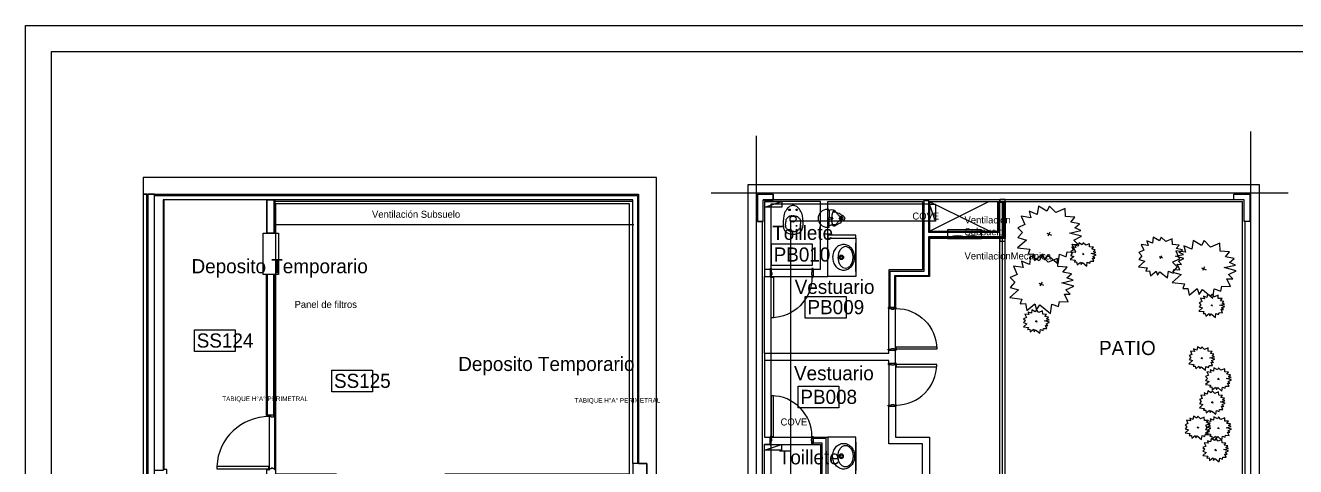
# Model space of a CAD drawing. Header units: millimetres. Extents: x 1473.7 to 1568.7, y 1808.4 to 1881.8.
# Drawn here: x 1477.13 to 1499.63, y 1873.95 to 1881.75 of the extents above; entities that cross this region are included whole.
import ezdxf

# ---------------------------------------------------------------- set-up
doc = ezdxf.new("R2010")
doc.units = ezdxf.units.MM
doc.layers.get('0').update_dxf_attribs({"linetype": 'CONTINUOUS'})
for name, color, linetype in [('0000-TEXTO', 7, 'CONTINUOUS'), ('10-CARP-HOJA-PUER', 4, 'CONTINUOUS'), ('10-CARP-INSE-BLOQ', 7, 'CONTINUOUS'), ('10-CARP-MARC', 2, 'CONTINUOUS'), ('10-CARP-SLIA', 14, 'CONTINUOUS'), ('AR - AZOTADO HIDROFUGO', 185, 'CONTINUOUS'), ('AR - CAJAS', 1, 'CONTINUOUS'), ('AR - CARPINTERIA 1', 1, 'CONTINUOUS'), ('AR - INST. SANITARIA', 2, 'CONTINUOUS'), ('AR - LADRILLO VISTO', 3, 'CONTINUOUS'), ('AR - OBSERVACIONES', 51, 'CONTINUOUS'), ('AR - PROYECCION 2', 1, 'CONTINUOUS'), ('AR - REVESTIMIENTO', 21, 'CONTINUOUS'), ('AR - REVOQUE', 8, 'CONTINUOUS'), ('AR - TABIQUE LADRILLO HUECO', 4, 'CONTINUOUS'), ('AR - TXT', 7, 'CONTINUOUS'), ('AR - VEGETACION', 54, 'CONTINUOUS'), ('AR - VISTA 1', 8, 'CONTINUOUS'), ('ES - LINEA OFICIAL', 6, 'CONTINUOUS'), ('ES-COLUMNAS', 5, 'CONTINUOUS'), ('ES-TABIQUES', 5, 'CONTINUOUS'), ('MURO', 7, 'CONTINUOUS'), ('TEXTO', 7, 'CONTINUOUS')]:
    doc.layers.add(name, color=color, linetype=linetype)

# ---------------------------------------------------------------- blocks, each defined once
blk = doc.blocks.new('Puerta 76.2')
at = {"layer": '10-CARP-HOJA-PUER', "linetype": 'CONTINUOUS'}
blk.add_lwpolyline([(0.02, 0.14), (0.06, 0.14), (0.06, 0.86), (0.02, 0.86), (0.02, 0.14)], dxfattribs=at)
at = {"layer": '10-CARP-MARC', "linetype": 'CONTINUOUS'}
for points in [[(0, 0), (0, -0.01), (0.02, -0.01), (0.02, 0.06), (0.03, 0.06), (0.03, 0.1), (0.02, 0.1), (0.02, 0.14), (0, 0.14), (0, 0.13)], [(0.76, 0), (0.76, -0.01), (0.74, -0.01), (0.74, 0.06), (0.73, 0.06), (0.73, 0.1), (0.74, 0.1), (0.74, 0.14), (0.76, 0.14), (0.76, 0.13)]]:
    blk.add_lwpolyline(points, dxfattribs=at)
at = {"layer": '10-CARP-SLIA', "linetype": 'CONTINUOUS'}
for p, q in [((0, 0.13), (0.76, 0.13)), ((0, 0), (0.76, 0))]:
    blk.add_line(p, q, dxfattribs=at)
blk.add_arc((0.02, 0.14), 0.72, 0, 90, dxfattribs=at)
blk = doc.blocks.new('Puerta 76.1')
at = {"layer": '10-CARP-HOJA-PUER', "linetype": 'CONTINUOUS'}
blk.add_lwpolyline([(0.02, 0.13), (0.06, 0.13), (0.06, 0.85), (0.02, 0.85), (0.02, 0.13)], dxfattribs=at)
at = {"layer": '10-CARP-MARC', "linetype": 'CONTINUOUS'}
for points in [[(0, 0), (0, -0.01), (0.02, -0.01), (0.02, 0.05), (0.03, 0.05), (0.03, 0.09), (0.02, 0.09), (0.02, 0.13), (0, 0.13), (0, 0.12)], [(0.76, 0), (0.76, -0.01), (0.74, -0.01), (0.74, 0.05), (0.73, 0.05), (0.73, 0.09), (0.74, 0.09), (0.74, 0.13), (0.76, 0.13), (0.76, 0.12)]]:
    blk.add_lwpolyline(points, dxfattribs=at)
at = {"layer": '10-CARP-SLIA', "linetype": 'CONTINUOUS'}
for p, q in [((0, 0.12), (0.76, 0.12)), ((0, 0), (0.76, 0))]:
    blk.add_line(p, q, dxfattribs=at)
blk.add_arc((0.02, 0.13), 0.72, 0, 90, dxfattribs=at)
blk = doc.blocks.new('PUERTA 0.90')
at = {"layer": '10-CARP-HOJA-PUER', "linetype": 'CONTINUOUS'}
blk.add_lwpolyline([(0.02, 0.11), (0.06, 0.11), (0.06, 1.05932), (0.02, 1.05932), (0.02, 0.11)], dxfattribs=at)
at = {"layer": '10-CARP-MARC', "linetype": 'CONTINUOUS'}
for points in [[(0, 0), (0, -0.01), (0.02, -0.01), (0.02, 0.03), (0.03, 0.03), (0.03, 0.07), (0.02, 0.07), (0.02, 0.11), (0, 0.11), (0, 0.1)], [(0.99, 0), (0.99, -0.01), (0.97, -0.01), (0.97, 0.03), (0.96, 0.03), (0.96, 0.07), (0.97, 0.07), (0.97, 0.11), (0.99, 0.11), (0.99, 0.1)]]:
    blk.add_lwpolyline(points, dxfattribs=at)
at = {"layer": '10-CARP-SLIA', "linetype": 'CONTINUOUS'}
for p, q in [((0, 0.1), (0.99, 0.1)), ((0, 0), (0.99, 0))]:
    blk.add_line(p, q, dxfattribs=at)
blk.add_arc((0.02, 0.11), 0.94932, 359.396443, 87.585102, dxfattribs=at)
blk = doc.blocks.new('ARPLS003')
at = {"linetype": 'ByBlock'}
for p, q in [((-0.26364, 0.367049), (-0.242946, 0.495805)), ((-0.242946, 0.495805), (-0.11019, 0.371088)), ((-0.11019, 0.371088), (-0.078316, 0.482679)), ((-0.078316, 0.482679), (-0.023619, 0.390616)), ((-0.023619, 0.390616), (0.149716, 0.554101)), ((0.149716, 0.554101), (0.173955, 0.376568)), ((0.173955, 0.376568), (0.2836, 0.423585)), ((0.2836, 0.423585), (0.300139, 0.328731)), ((-0.522231, 0.253908), (-0.321361, 0.282439)), ((-0.377824, 0.108559), (-0.522231, 0.253908)), ((-0.321361, 0.282439), (-0.349937, 0.373087)), ((-0.349937, 0.373087), (-0.26364, 0.367049)), ((0.300139, 0.328731), (0.441684, 0.334497)), ((0.441684, 0.334497), (0.381566, 0.18514)), ((-0.516359, 0.058958), (-0.377824, 0.108559)), ((-0.442534, -0.036273), (-0.516359, 0.058958)), ((-0.039812, -0.020654), (0.037513, 0.016981)), ((0.010905, -0.038041), (-0.023583, 0.032819)), ((0.538503, 0.036869), (0.338917, -0.023644)), ((0.381566, 0.18514), (0.479348, 0.190343)), ((0.479348, 0.190343), (0.407579, 0.107265)), ((0.407579, 0.107265), (0.538503, 0.036869)), ((-0.518887, -0.124538), (-0.442534, -0.036273)), ((-0.402306, -0.183461), (-0.518887, -0.124538)), ((-0.46324, -0.340475), (-0.402306, -0.183461)), ((0.338917, -0.023644), (0.525957, -0.073793)), ((0.501342, -0.197393), (0.357839, -0.227675)), ((0.525957, -0.073793), (0.424324, -0.120432)), ((0.424324, -0.120432), (0.501342, -0.197393)), ((-0.301026, -0.313803), (-0.46324, -0.340475)), ((-0.33018, -0.436787), (-0.301026, -0.313803)), ((-0.198847, -0.375693), (-0.33018, -0.436787)), ((-0.178378, -0.533867), (-0.198847, -0.375693)), ((0.112106, -0.413681), (0.007399, -0.535288)), ((0.264736, -0.486338), (0.112106, -0.413681)), ((0.270327, -0.335261), (0.264736, -0.486338)), ((0.425567, -0.323287), (0.270327, -0.335261)), ((0.357839, -0.227675), (0.425567, -0.323287)), ((-0.036716, -0.439378), (-0.178378, -0.533867)), ((0.007399, -0.535288), (-0.036716, -0.439378))]:
    blk.add_line(p, q, dxfattribs=at)
blk = doc.blocks.new('SAPLS001')
for p, q in [((-0.250026, 0), (0.250026, 0)), ((-0.250026, -0.5), (0.250026, -0.5))]:
    blk.add_line(p, q)
at = {"linetype": 'ByBlock'}
for points in [[(0.22733, -0.280754, 0.113295), (0.210623, -0.207966, 0.103441), (0.160747, -0.143356, 0.092), (0.088548, -0.101656, 0.085275), (0, -0.086444, 0.085275), (-0.088548, -0.101656, 0.092), (-0.160747, -0.143356, 0.103441), (-0.210623, -0.207966, 0.113295), (-0.22733, -0.280754, 0.113295), (-0.210623, -0.353541, 0.103441), (-0.160747, -0.418152, 0.092), (-0.088548, -0.459851, 0.085275), (0, -0.475064, 0.085275), (0.088548, -0.459851, 0.092), (0.160747, -0.418152, 0.103441), (0.210623, -0.353541, 0.113295)], [(0.18923, -0.315044, 0.13438), (0.175998, -0.266698, 0.106842), (0.133434, -0.220751, 0.082314), (0.074256, -0.192422, 0.07067), (-0.00127, -0.181694, 0.07067), (-0.076796, -0.192422, 0.082314), (-0.135974, -0.220751, 0.106842), (-0.178538, -0.266698, 0.13438), (-0.19177, -0.315044, 0.13438), (-0.178538, -0.363389, 0.106842), (-0.135974, -0.409336, 0.082314), (-0.076796, -0.437665, 0.07067), (-0.00127, -0.448394, 0.07067), (0.074256, -0.437665, 0.082314), (0.133434, -0.409336, 0.106842), (0.175998, -0.363389, 0.13438)]]:
    blk.add_lwpolyline(points, format="xyb", close=True, dxfattribs=at)
for radius in [0.04, 0.02]:
    blk.add_circle((0, -0.240623), radius)
blk = doc.blocks.new('SAPLS507')
blk.add_lwpolyline([(-0.000097, -0.584957, 0.193023), (0.137125, -0.535068, 0.145572), (0.172026, -0.456371, 0.077711), (0.165046, -0.255113, 0.087544), (0.125492, -0.160935, 0.055228), (0.064997, -0.091269, 0.090627), (0, -0.071917, 0.091051), (-0.065149, -0.091269, 0.055228), (-0.125644, -0.160935, 0.087544), (-0.165198, -0.255113, 0.077711), (-0.172178, -0.456371, 0.145572), (-0.137277, -0.535068, 0.193023), (-0.000055, -0.584957, 61.25604)], format="xyb", close=True)
at = {"color": 30}
for points in [[(-0.014805, -0.256418, 0.028747), (-0.032655, -0.257693, 0.052421), (-0.060747, -0.26542, 0.050041), (-0.075294, -0.272103, 0.040538), (-0.091764, -0.284248, 0.036304), (-0.109049, -0.302641, 0.08346), (-0.124391, -0.325029, 0.024812), (-0.128592, -0.336134, 0.009631), (-0.130098, -0.34641, 0.014344), (-0.132146, -0.373075, 0.009208), (-0.132405, -0.382124, 0.009208), (-0.132146, -0.396224)], [(-0.014805, -0.536233, -0.028747), (-0.032655, -0.534957, -0.052421), (-0.060747, -0.52723, -0.050041), (-0.075294, -0.520547, -0.040538), (-0.091764, -0.508402, -0.036304), (-0.109049, -0.49001, -0.08346), (-0.124391, -0.467621, -0.024812), (-0.128592, -0.456517, -0.009631), (-0.130098, -0.446241, -0.014344), (-0.132146, -0.419576, -0.009208), (-0.132405, -0.410526, -0.009208), (-0.132146, -0.396426)], [(0.014914, -0.256418, -0.028747), (0.032764, -0.257693, -0.052421), (0.060857, -0.26542, -0.050041), (0.075403, -0.272103, -0.040538), (0.091874, -0.284248, -0.036304), (0.109159, -0.302641, -0.08346), (0.124501, -0.325029, -0.024812), (0.128702, -0.336134, -0.009631), (0.130208, -0.34641, -0.014344), (0.132255, -0.373075, -0.009208), (0.132515, -0.382124, -0.009208), (0.132255, -0.396224)], [(0.014914, -0.536233, 0.028747), (0.032764, -0.534957, 0.052421), (0.060857, -0.52723, 0.050041), (0.075403, -0.520547, 0.040538), (0.091874, -0.508402, 0.036304), (0.109159, -0.49001, 0.08346), (0.124501, -0.467621, 0.024812), (0.128702, -0.456517, 0.009631), (0.130208, -0.446241, 0.014344), (0.132255, -0.419576, 0.009208), (0.132515, -0.410526, 0.009208), (0.132255, -0.396426)]]:
    blk.add_lwpolyline(points, format="xyb", dxfattribs=at)
for points in [[(-0.014805, -0.256418), (-0.000002, -0.256418)], [(0.014914, -0.256418), (0.000112, -0.256418)], [(-0.014805, -0.536233), (-0.000002, -0.536233)], [(0.014914, -0.536233), (0.000112, -0.536233)]]:
    blk.add_lwpolyline(points, dxfattribs=at)
for centre, radius in [((-0.063643, -0.151974), 0.014123), ((0.063752, -0.151974), 0.014123), ((0.000076, -0.314386), 0.053465)]:
    blk.add_circle(centre, radius, dxfattribs=at)
blk = doc.blocks.new('SAPLS513')
at = {"color": 30}
for p, q in [((-0.135, -0.025), (-0.01068, -0.025)), ((0.135, -0.025), (0.01068, -0.025))]:
    blk.add_line(p, q, dxfattribs=at)
blk.add_lwpolyline([(0, -0.3, -0.107013), (-0.025195, -0.292953, -0.081155), (-0.049365, -0.270044, 0.245336), (-0.064195, -0.238295, -0.277467), (-0.090383, -0.200136), (-0.14, -0.117609, 0.414214), (-0.14, -0.019), (-0.147, -0.012, -0.999999), (-0.164, -0.012), (-0.164, 0, -0.999999), (0.164, 0), (0.164, -0.012, 0.414214), (0.147, -0.012), (0.14, -0.019, -0.277467), (0.14, -0.117609, 0.245336), (0.090383, -0.200136, -0.081155), (0.064195, -0.238295, -0.107013), (0.049365, -0.270044), (0.025195, -0.292953), (0, -0.3)], format="xyb", close=True)
for points in [[(-0.14, -0.117609, -0.09017), (-0.133032, -0.102868, -0.04702), (-0.098995, -0.083927), (-0.057325, -0.073996), (0, -0.069976)], [(0.14, -0.117609, 0.09017), (0.133032, -0.102868, 0.04702), (0.098995, -0.083927), (0.057325, -0.073996), (0, -0.069976)], [(0, -0.268849, -0.088171), (-0.012666, -0.265306, -0.075175), (-0.024587, -0.253131, -0.075175), (-0.034793, -0.231942)], [(0, -0.268849, 0.088171), (0.012666, -0.265306, 0.075175), (0.024587, -0.253131, 0.075175), (0.034793, -0.231942)]]:
    blk.add_lwpolyline(points, format="xyb", dxfattribs=at)
for centre, radius in [((-0.019053, -0.078235), 0.003), ((-0.019053, -0.214136), 0.003), ((0, -0.04191), 0.02), ((0, -0.089235), 0.003), ((0, -0.203136), 0.003), ((0, -0.225136), 0.003), ((0.019053, -0.078235), 0.003), ((0.019053, -0.214136), 0.003), ((-0.019053, -0.236136), 0.003), ((0, -0.247136), 0.003), ((0.019053, -0.236136), 0.003)]:
    blk.add_circle(centre, radius, dxfattribs=at)
for centre, radius, start, end in [((-0.135, -0.02), 0.005, 180.000881, 270.000522), ((-0.046559, -0.117609), 0.063441, 148.560778, 242.030375), ((-0.113833, -0.244296), 0.08, 8.883594, 62.030375), ((0.113833, -0.244296), 0.08, 117.969625, 171.116406), ((0.046559, -0.117609), 0.063441, 297.969625, 31.439222), ((0.135, -0.02), 0.005, 269.999478, 359.999119)]:
    blk.add_arc(centre, radius, start, end, dxfattribs=at)

msp = doc.modelspace()

# ---------------------------------------------------------------- linework, layer by layer
at = {"color": 5}
for p, q in [((1490.22325, 1877.438528), (1490.22325, 1877.308528)), ((1490.32325, 1877.438528), (1490.32325, 1877.308528)), ((1491.08325, 1877.438528), (1491.08325, 1877.308528)), ((1492.42325, 1876.763198), (1492.54325, 1876.763198)), ((1490.22325, 1875.953198), (1490.22325, 1875.823198)), ((1492.42325, 1876.003198), (1492.54325, 1876.003198)), ((1492.42325, 1875.773198), (1492.54325, 1875.773198)), ((1492.42325, 1875.013198), (1492.54325, 1875.013198)), ((1490.32325, 1874.337867), (1490.32325, 1874.467867)), ((1491.08325, 1874.337867), (1491.08325, 1874.467867))]:
    msp.add_line(p, q, dxfattribs=at)
at = {"layer": 'AR - AZOTADO HIDROFUGO', "linetype": 'CONTINUOUS'}
for points in [[(1494.46825, 1878.003528), (1494.46825, 1878.633528)], [(1493.12825, 1878.003528), (1494.46825, 1878.003528)]]:
    msp.add_lwpolyline(points, dxfattribs=at)
at = {"layer": 'AR - CAJAS'}
for p, q in [((1490.228249, 1878.534154), (1490.531209, 1878.638528)), ((1493.252624, 1878.285569), (1493.14825, 1878.588528)), ((1490.22325, 1874.233493), (1490.526209, 1874.337867))]:
    msp.add_line(p, q, dxfattribs=at)
for points in [[(1490.531209, 1878.534154), (1490.228249, 1878.534154), (1490.228249, 1878.638528), (1490.531209, 1878.638528)], [(1493.252624, 1878.588528), (1493.252624, 1878.285569), (1493.14825, 1878.285569), (1493.14825, 1878.588528)], [(1490.526209, 1874.233493), (1490.22325, 1874.233493), (1490.22325, 1874.337867), (1490.526209, 1874.337867)]]:
    msp.add_lwpolyline(points, close=True, dxfattribs=at)
at = {"layer": 'AR - CAJAS', "linetype": 'CONTINUOUS'}
msp.add_lwpolyline([(1493.14825, 1878.588528), (1490.33325, 1878.588528), (1490.33325, 1873.287867)], dxfattribs=at)
at = {"layer": 'AR - CAJAS'}
msp.add_lwpolyline([(1493.14825, 1878.285569), (1490.68325, 1878.285569), (1490.68325, 1873.287867)], dxfattribs=at)
at = {"layer": 'AR - CAJAS', "linetype": 'CONTINUOUS'}
msp.add_lwpolyline([(1493.46575, 1877.983528), (1494.06575, 1877.983528), (1494.06575, 1878.133528), (1493.46575, 1878.133528)], close=True, dxfattribs=at)
for centre, start, end in [((1493.64075, 1877.64881), 70.653848, 109.346152), ((1493.64075, 1878.360859), 250.653848, 289.346152), ((1493.89075, 1877.64881), 70.653848, 109.346152), ((1493.89075, 1878.360859), 250.653848, 289.346152)]:
    msp.add_arc(centre, 0.377331, start, end, dxfattribs=at)
at = {"layer": 'AR - CARPINTERIA 1', "linetype": 'CONTINUOUS'}
for points in [[(1498.52825, 1873.533528), (1494.38825, 1873.533528), (1494.38825, 1878.673528)], [(1494.43825, 1873.683528), (1494.43825, 1878.623528)], [(1498.52825, 1873.633528), (1494.48825, 1873.633528), (1494.48825, 1878.673528)]]:
    msp.add_lwpolyline(points, dxfattribs=at)
for points in [[(1494.48825, 1878.623528), (1494.48825, 1878.673528), (1494.38825, 1878.673528), (1494.38825, 1878.623528)], [(1494.48825, 1877.933528), (1494.48825, 1877.983528), (1494.38825, 1877.983528), (1494.38825, 1877.933528)]]:
    msp.add_lwpolyline(points, close=True, dxfattribs=at)
at = {"layer": 'AR - INST. SANITARIA', "linetype": 'CONTINUOUS'}
msp.add_lwpolyline([(1491.343249, 1877.988528), (1491.843249, 1877.988528), (1491.843249, 1878.038528), (1491.343249, 1878.038528)], close=True, dxfattribs=at)
for points in [[(1491.843249, 1877.988528), (1491.843249, 1877.308528), (1491.343249, 1877.308528)], [(1491.843249, 1873.137867), (1491.843249, 1874.467867), (1491.343249, 1874.467867)]]:
    msp.add_lwpolyline(points, dxfattribs=at)
at = {"layer": 'AR - LADRILLO VISTO', "linetype": 'CONTINUOUS'}
for points in [[(1488.311559, 1847.583528), (1488.311559, 1879.063528), (1479.221559, 1879.063528), (1479.221559, 1878.763528), (1487.991559, 1878.763528)], [(1487.991559, 1878.763528), (1487.991559, 1874.000983), (1488.141559, 1874.000983), (1488.141559, 1873.300983), (1487.991559, 1873.300983), (1487.991559, 1869.738483), (1488.141559, 1869.738483), (1488.141559, 1867.969327), (1487.991559, 1867.969327), (1487.991559, 1865.487667), (1488.141559, 1865.487667), (1488.141559, 1864.787667), (1487.991559, 1864.787667), (1487.991559, 1861.836301), (1488.141559, 1861.836301), (1488.141559, 1861.186301), (1487.991559, 1861.186301), (1487.991559, 1857.286075)]]:
    msp.add_lwpolyline(points, dxfattribs=at)
for points in [[(1479.221559, 1847.583528), (1479.281559, 1847.583528), (1479.281559, 1878.763528), (1479.221559, 1878.763528)], [(1479.301559, 1847.583528), (1479.421559, 1847.583528), (1479.421559, 1878.763528), (1479.301559, 1878.763528)]]:
    msp.add_lwpolyline(points, close=True, dxfattribs=at)
at = {"layer": 'AR - OBSERVACIONES', "linetype": 'CONTINUOUS'}
for points in [[(1498.98825, 1847.453528), (1498.98825, 1878.933528), (1489.92825, 1878.933528), (1489.92825, 1847.453528)], [(1498.98825, 1847.453528), (1498.98825, 1878.933528), (1489.92825, 1878.933528), (1489.92825, 1847.453528)], [(1490.18825, 1873.753528), (1490.18825, 1878.283528), (1490.09825, 1878.283528), (1490.09825, 1878.763528), (1490.37825, 1878.763528), (1490.37825, 1878.673528), (1498.53825, 1878.673528), (1498.53825, 1878.673528), (1498.53825, 1878.673528), (1498.53825, 1878.763528), (1498.81825, 1878.763528), (1498.81825, 1878.283528), (1498.72825, 1878.283528), (1498.72825, 1873.753528)], [(1490.18825, 1873.753528), (1490.18825, 1878.283528), (1490.09825, 1878.283528), (1490.09825, 1878.763528), (1490.37825, 1878.763528), (1490.37825, 1878.673528), (1498.53825, 1878.673528), (1498.53825, 1878.673528), (1498.53825, 1878.673528), (1498.53825, 1878.763528), (1498.81825, 1878.763528), (1498.81825, 1878.283528), (1498.72825, 1878.283528), (1498.72825, 1873.753528)], [(1490.37825, 1878.763528), (1490.37825, 1878.663528), (1490.198251, 1878.663528)]]:
    msp.add_lwpolyline(points, dxfattribs=at)
at = {"layer": 'AR - PROYECCION 2'}
for points in [[(1493.14825, 1878.113528), (1494.186145, 1878.633528)], [(1494.207316, 1878.113528), (1493.14825, 1878.633528)]]:
    msp.add_lwpolyline(points, dxfattribs=at)
at = {"layer": 'AR - REVESTIMIENTO', "linetype": 'CONTINUOUS'}
for points in [[(1491.08325, 1877.438528), (1491.213249, 1877.438528), (1491.213249, 1878.638528), (1490.22325, 1878.638528), (1490.22325, 1877.438528), (1490.32325, 1877.438528)], [(1491.08325, 1877.308528), (1491.343249, 1877.308528), (1491.343249, 1878.638528), (1493.02325, 1878.638528), (1493.02325, 1877.428528), (1492.42325, 1877.428528), (1492.42325, 1876.763198)], [(1490.22325, 1877.308528), (1490.32325, 1877.308528)], [(1490.22325, 1875.953198), (1490.22325, 1877.308528)], [(1490.22325, 1875.953198), (1492.42325, 1875.953198), (1492.42325, 1876.003198)], [(1492.42325, 1875.823198), (1490.22325, 1875.823198)], [(1490.22325, 1875.823198), (1490.22325, 1874.467867)], [(1492.42325, 1875.773198), (1492.42325, 1875.823198)], [(1491.08325, 1874.467867), (1491.343249, 1874.467867), (1491.343249, 1873.137867), (1492.753249, 1873.137867), (1492.753249, 1873.668528), (1493.02325, 1873.668528), (1493.02325, 1874.347867), (1492.42325, 1874.347867), (1492.42325, 1875.013198)], [(1490.22325, 1874.467867), (1490.32325, 1874.467867)], [(1491.08325, 1874.337867), (1491.213249, 1874.337867), (1491.213249, 1873.137867), (1490.33325, 1873.137867), (1490.33325, 1873.137867), (1490.33325, 1873.137867), (1490.33325, 1873.788528), (1490.22325, 1873.788528), (1490.22325, 1874.337867)], [(1490.32325, 1874.337867), (1490.22325, 1874.337867)]]:
    msp.add_lwpolyline(points, dxfattribs=at)
at = {"layer": 'AR - REVOQUE', "linetype": 'CONTINUOUS'}
for points in [[(1481.441413, 1873.888528), (1481.401413, 1873.888528), (1481.401413, 1873.788528), (1479.641559, 1873.788528), (1479.641559, 1873.895983), (1479.591559, 1873.895983), (1479.591559, 1878.663528)], [(1481.401413, 1878.663528), (1481.401413, 1878.074201)], [(1481.551413, 1878.663528), (1481.551413, 1878.074201)], [(1498.68825, 1878.113528), (1498.68825, 1878.633528), (1493.14825, 1878.633528), (1493.14825, 1878.113528), (1494.35825, 1878.113528)], [(1494.35825, 1878.113528), (1494.35825, 1878.633528)], [(1494.48825, 1878.633528), (1494.48825, 1877.983528)], [(1496.488249, 1864.728436), (1496.488249, 1865.338436), (1498.52825, 1865.338436), (1498.52825, 1865.408436), (1498.68825, 1865.408436), (1498.68825, 1867.799327), (1498.52825, 1867.799327), (1498.52825, 1869.648483), (1498.68825, 1869.648483), (1498.68825, 1873.013528), (1498.52825, 1873.013528), (1498.52825, 1873.793528), (1498.68825, 1873.793528), (1498.68825, 1878.633528), (1495.335595, 1878.633528)], [(1493.14325, 1877.983528), (1493.14325, 1877.308528), (1492.54325, 1877.308528), (1492.54325, 1876.763198)], [(1494.48825, 1877.983528), (1493.14325, 1877.983528)], [(1481.441413, 1874.848547), (1481.401413, 1874.848547), (1481.401413, 1877.343523)], [(1481.551413, 1874.848547), (1481.551413, 1877.343523)], [(1492.54325, 1875.773198), (1492.54325, 1876.003198)], [(1492.54325, 1875.013198), (1492.54325, 1874.467867), (1493.14325, 1874.467867), (1493.14325, 1873.643528)]]:
    msp.add_lwpolyline(points, dxfattribs=at)
at = {"layer": 'AR - TABIQUE LADRILLO HUECO', "linetype": 'CONTINUOUS'}
for points in [[(1481.536413, 1878.663528), (1481.536413, 1878.074201), (1481.416413, 1878.074201), (1481.416413, 1878.663528)], [(1481.536413, 1874.863547), (1481.536413, 1877.343523), (1481.416413, 1877.343523), (1481.416413, 1874.863547)]]:
    msp.add_lwpolyline(points, close=True, dxfattribs=at)
for points in [[(1493.12825, 1878.013528), (1493.12825, 1877.323528), (1492.52825, 1877.323528), (1492.52825, 1876.763198), (1492.44825, 1876.763198), (1492.44825, 1877.403528), (1493.04825, 1877.403528), (1493.04825, 1878.653528), (1493.12825, 1878.653528), (1493.12825, 1878.093528), (1494.37825, 1878.093528)], [(1494.37825, 1878.093528), (1494.37825, 1878.633528)], [(1494.45825, 1878.633528), (1494.45825, 1878.013528)], [(1494.45825, 1878.013528), (1493.12825, 1878.013528)], [(1493.00825, 1867.008436), (1493.00825, 1866.793436), (1493.08825, 1866.793436), (1493.08825, 1867.243436), (1493.00825, 1867.243436), (1493.00825, 1867.128436), (1491.653249, 1867.128436), (1491.653249, 1873.032867), (1492.928249, 1873.032867), (1492.928249, 1873.112867), (1491.318249, 1873.112867), (1491.318249, 1874.442867), (1491.08325, 1874.442867), (1491.08325, 1874.362867), (1491.238249, 1874.362867), (1491.238249, 1873.112867), (1490.24825, 1873.112867), (1490.24825, 1873.032867), (1491.533249, 1873.032867), (1491.533249, 1867.128436), (1491.34325, 1867.128436), (1491.34325, 1867.008436), (1493.00825, 1867.008436)]]:
    msp.add_lwpolyline(points, dxfattribs=at)
at = {"layer": 'AR - VISTA 1', "linetype": 'CONTINUOUS'}
msp.add_lwpolyline([(1481.551413, 1878.643528), (1487.891559, 1878.643528)], dxfattribs=at)
at = {"layer": 'ES - LINEA OFICIAL'}
for p, q in [((1490.07825, 1879.799799), (1490.07825, 1846.659277)), ((1498.83825, 1846.892231), (1498.83825, 1879.874962)), ((1499.495724, 1878.783528), (1489.279272, 1878.783528))]:
    msp.add_line(p, q, dxfattribs=at)
at = {"layer": 'ES-COLUMNAS', "linetype": 'CONTINUOUS'}
for points in [[(1490.198251, 1878.283528), (1490.198251, 1878.663528), (1490.37825, 1878.663528), (1490.37825, 1878.763528), (1490.09825, 1878.763528), (1490.09825, 1878.283528)], [(1498.71825, 1878.283528), (1498.71825, 1878.663528), (1498.53825, 1878.663528), (1498.53825, 1878.763528), (1498.81825, 1878.763528), (1498.81825, 1878.283528)], [(1487.891559, 1873.300983), (1488.141559, 1873.300983), (1488.141559, 1874.000983), (1487.891559, 1874.000983)]]:
    msp.add_lwpolyline(points, close=True, dxfattribs=at)
at = {"layer": 'ES-TABIQUES', "linetype": 'CONTINUOUS'}
msp.add_lwpolyline([(1487.971559, 1878.743528), (1487.971559, 1874.000983), (1487.891559, 1874.000983), (1487.891559, 1878.663528), (1479.571559, 1878.663528), (1479.571559, 1873.875983), (1479.421559, 1873.875983), (1479.421559, 1878.743528), (1479.421559, 1878.743528), (1487.971559, 1878.743528)], dxfattribs=at)
at = {"layer": 'MURO', "linetype": 'CONTINUOUS'}
for p, q in [((1477.133929, 1881.752855), (1568.698675, 1881.752855)), ((1477.133929, 1808.357745), (1477.133929, 1881.752855)), ((1477.133929, 1881.752855), (1568.698675, 1881.752855)), ((1477.593929, 1881.292855), (1568.238675, 1881.292855)), ((1477.593929, 1808.357745), (1477.593929, 1881.292855)), ((1477.593929, 1881.292855), (1568.238675, 1881.292855))]:
    msp.add_line(p, q, dxfattribs=at)
at = {"layer": 'MURO'}
msp.add_line((1498.988249, 1875.321429), (1498.988249, 1878.933528), dxfattribs=at)
at = {"layer": 'MURO', "color": 1}
msp.add_line((1487.911559, 1878.223528), (1481.551413, 1878.223528), dxfattribs=at)
msp.add_lwpolyline([(1481.571413, 1873.808528), (1481.571413, 1878.603528), (1487.826559, 1878.603528), (1487.826559, 1873.808528), (1484.561413, 1873.808528), (1484.561413, 1873.006087), (1482.641559, 1873.006087), (1482.641559, 1873.808528)], close=True, dxfattribs=at)
at = {"layer": 'MURO', "color": 3, "linetype": 'CONTINUOUS'}
msp.add_lwpolyline([(1481.345649, 1877.343523), (1481.345649, 1878.074201), (1481.614608, 1878.074201), (1481.614608, 1877.343523)], close=True, dxfattribs=at)
at = {"layer": 'TEXTO'}
for points in [[(1490.345052, 1877.887596), (1491.067199, 1877.887596), (1491.067199, 1877.503188), (1490.345052, 1877.503188)], [(1490.944737, 1876.956694), (1491.666884, 1876.956694), (1491.666884, 1876.572286), (1490.944737, 1876.572286)], [(1480.127623, 1876.365564), (1480.849771, 1876.365564), (1480.849771, 1875.981156), (1480.127623, 1875.981156)], [(1482.55878, 1875.652218), (1483.280927, 1875.652218), (1483.280927, 1875.26781), (1482.55878, 1875.26781)], [(1490.818291, 1875.368267), (1491.540439, 1875.368267), (1491.540439, 1874.983859), (1490.818291, 1874.983859)]]:
    msp.add_lwpolyline(points, close=True, dxfattribs=at)

# ---------------------------------------------------------------- block references
at = {"layer": '10-CARP-INSE-BLOQ', "linetype": 'CONTINUOUS', "xscale": 0.969697, "yscale": 0.969697, "rotation": 90}
msp.add_blockref('PUERTA 0.90', (1481.551413, 1873.888528), dxfattribs=at)
at = {"layer": 'AR - CARPINTERIA 1', "linetype": 'CONTINUOUS', "xscale": -1}
for name, p, rotation in [('Puerta 76.2', (1490.32325, 1877.438528), 180), ('Puerta 76.1', (1492.42325, 1876.003198), 270)]:
    msp.add_blockref(name, p, dxfattribs=dict(at, rotation=rotation))
at = {"layer": 'AR - CARPINTERIA 1', "linetype": 'CONTINUOUS', "rotation": 270}
msp.add_blockref('Puerta 76.1', (1492.42325, 1875.773198), dxfattribs=at)
at = {"layer": 'AR - CARPINTERIA 1', "linetype": 'CONTINUOUS'}
msp.add_blockref('Puerta 76.2', (1490.32325, 1874.337867), dxfattribs=at)
at = {"layer": 'AR - INST. SANITARIA', "linetype": 'CONTINUOUS'}
msp.add_blockref('SAPLS507', (1490.729797, 1878.640534), dxfattribs=at)
at = {"layer": 'AR - INST. SANITARIA', "linetype": 'CONTINUOUS', "rotation": 90}
for name, p in [('SAPLS513', (1491.343249, 1878.338528)), ('SAPLS001', (1491.343249, 1877.648528))]:
    msp.add_blockref(name, p, dxfattribs=at)
at = {"layer": 'AR - INST. SANITARIA', "linetype": 'CONTINUOUS', "xscale": -1, "rotation": 90}
msp.add_blockref('SAPLS001', (1491.343249, 1874.127867), dxfattribs=at)
at = {"layer": 'AR - VEGETACION', "linetype": 'CONTINUOUS'}
for p, xscale, yscale in [((1495.264313, 1878.055277), 1.068653, -0.93684), ((1495.864678, 1877.704955), 0.432318, -0.378994), ((1497.244348, 1877.650899), 0.758213, -0.664691), ((1498.003692, 1877.443447), 1.068653, -0.93684), ((1495.127049, 1877.172461), 1.068653, -0.93684), ((1498.143451, 1876.794417), 0.432318, -0.378994), ((1495.035101, 1876.514876), 0.432318, -0.378994), ((1497.966045, 1875.861352), 0.432318, -0.378994), ((1498.259285, 1875.492613), 0.432318, -0.378994), ((1498.150595, 1875.08239), 0.432318, -0.378994), ((1497.896986, 1874.63597), 0.432318, -0.378994), ((1498.259285, 1874.623905), 0.432318, -0.378994), ((1498.210978, 1874.237812), 0.432318, -0.378994)]:
    msp.add_blockref('ARPLS003', p, dxfattribs=dict(at, xscale=xscale, yscale=yscale))

# ---------------------------------------------------------------- texts
at = {"char_height": 0.25, "attachment_point": 1}
for s, insert, width in [('Toillete', (1490.360712, 1878.207581), 1.194444), ('Vestuario', (1490.758545, 1877.250951), 1.555556), ('Vestuario', (1490.746113, 1875.722829), 1.555556), ('Toillete', (1490.477619, 1874.234364), 1.194444)]:
    msp.add_mtext(s, dxfattribs=dict(at, insert=insert, width=width))
at = {"layer": '0000-TEXTO', "char_height": 0.25, "attachment_point": 1}
for s, insert, width in [('Deposito Temporario', (1480.076246, 1877.616126), 3.409722), ('PATIO', (1496.148057, 1876.169153), 0.916667), ('Deposito Temporario', (1484.799603, 1875.886626), 3.409722)]:
    msp.add_mtext(s, dxfattribs=dict(at, insert=insert, width=width))
at = {"layer": 'AR - CAJAS', "linetype": 'CONTINUOUS', "char_height": 0.125, "attachment_point": 1}
for s, insert, width in [('COVE', (1492.842848, 1878.441025), 0.388889), ('VentilacionMecanica', (1493.76575, 1877.735174), 0.875), ('COVE', (1490.507697, 1874.797273), 0.388889)]:
    msp.add_mtext(s, dxfattribs=dict(at, insert=insert, width=width))
at = {"layer": 'AR - TXT', "attachment_point": 1}
for s, insert, char_height, width in [('Ventilación Subsuelo', (1483.272464, 1878.472644), 0.125, 1.71875), ('Ventilación Subsuelo', (1493.765436, 1878.373528), 0.125, 0.875), ('Panel de filtros', (1481.899915, 1876.877379), 0.125, 1.340278), ('TABIQUE H%%DA%%D PERIMETRAL', (1480.62008, 1875.185842), 0.08125, 1.494097), ('TABIQUE H%%DA%%D PERIMETRAL', (1486.861688, 1875.157529), 0.08125, 1.494097)]:
    msp.add_mtext(s, dxfattribs=dict(at, insert=insert, char_height=char_height, width=width))
at = {"layer": 'TEXTO'}
for s, p in [('PB010', (1490.385466, 1877.57307)), ('PB009', (1490.985151, 1876.642168)), ('SS124', (1480.168038, 1876.051038)), ('SS125', (1482.599194, 1875.337692)), ('PB008', (1490.858705, 1875.053741))]:
    msp.add_text(s, height=0.25, dxfattribs=at).set_placement(p)

doc.saveas('drawing.dxf')
